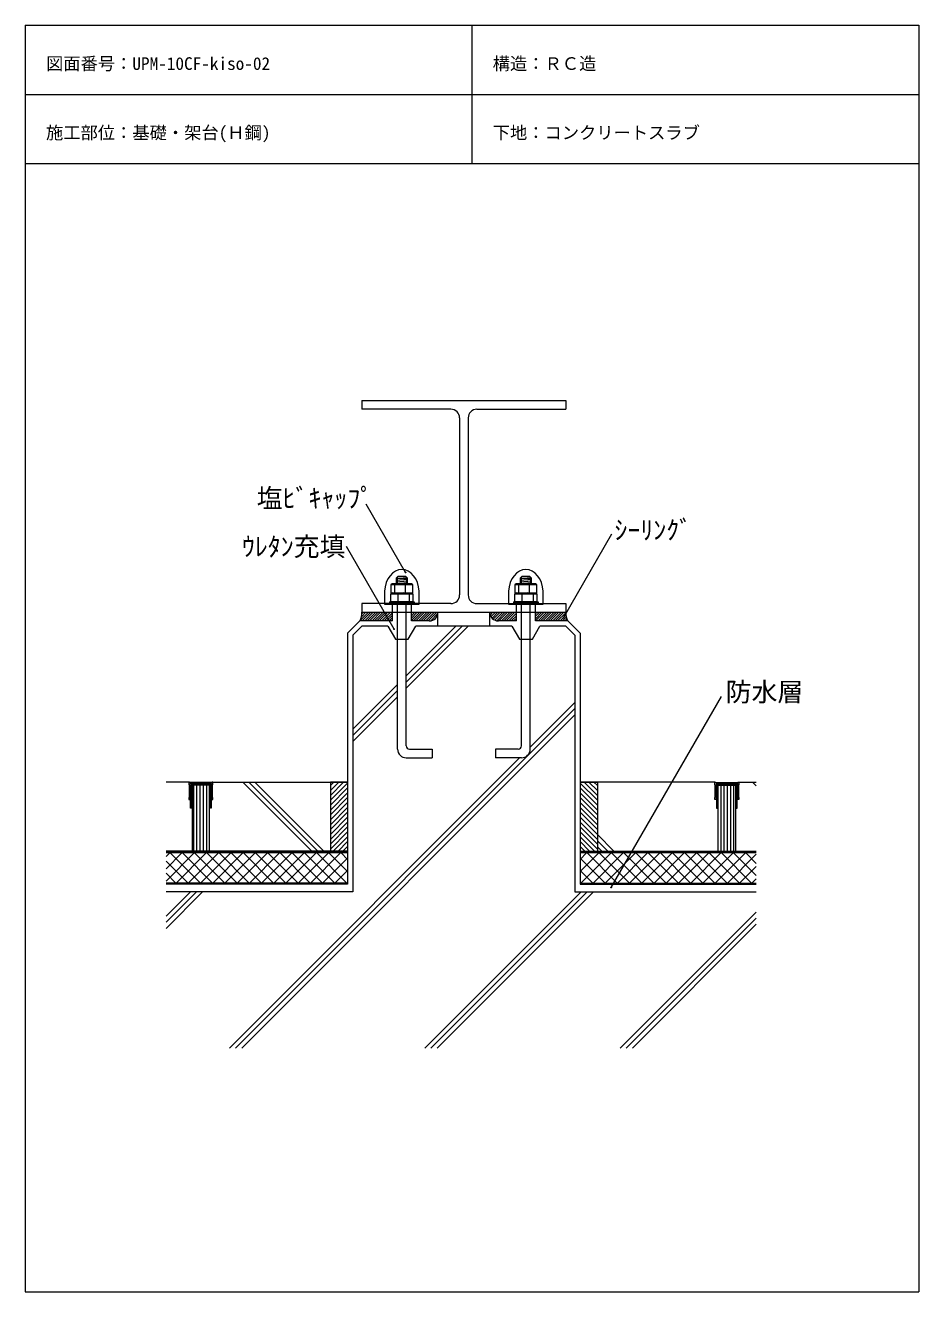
# Model space of a CAD drawing. Units: millimetres, scale not verified. Extents: x -517 to 518, y -673 to 792.
import ezdxf
from ezdxf.enums import TextEntityAlignment as Align

# ---------------------------------------------------------------- set-up
doc = ezdxf.new("R2010")
doc.units = ezdxf.units.MM
doc.header["$PDMODE"] = 32
doc.header["$PDSIZE"] = 0.8
doc.layers.add('0-0', color=5, linetype='Continuous', lineweight=13)
doc.styles.add('ＭＳ ゴシック', font='')
doc.styles.get('ＭＳ ゴシック').set_extended_font_data('MS Gothic')

msp = doc.modelspace()

# ---------------------------------------------------------------- linework, layer by layer
at = {"layer": '0-0', "color": 7}
for p, q in [((-516.864, 792.357), (-516.864, -673.469)), ((-516.864, 792.357), (517.853, 792.357)), ((0.494, 792.357), (0.494, 632.357)), ((517.853, 792.357), (517.853, -673.469)), ((-516.864, 712.357), (517.853, 712.357)), ((-516.864, 632.357), (517.853, 632.357)), ((-126.963, 357.964), (109.105, 357.964)), ((-126.963, 357.964), (-126.963, 347.964)), ((109.105, 357.964), (109.105, 347.964)), ((-23.929, 347.964), (-126.963, 347.964)), ((-13.929, 337.964), (-13.929, 132.964)), ((-3.929, 337.964), (-3.929, 132.964)), ((6.071, 347.964), (109.105, 347.964)), ((-76.405, 159.172), (-121.944, 238.049)), ((106.436, 106.644), (162.446, 203.657)), ((-89.753, 93.384), (-144.9, 188.9)), ((-126.963, 122.964), (-126.963, 112.964)), ((-23.929, 122.964), (-126.963, 122.964)), ((6.071, 122.964), (109.105, 122.964)), ((109.105, 122.964), (109.105, 112.964)), ((-126.963, 112.964), (109.074, 112.964)), ((-38.929, 96.964), (-38.929, 112.964)), ((21.071, 96.964), (21.071, 112.964)), ((-126.963, 96.964), (-137.57, 86.358)), ((-96.91, 96.964), (-126.963, 96.964)), ((-75.75, 39.307), (-18.092, 96.964)), ((-75.75, 32.236), (-11.021, 96.964)), ((-75.75, 25.165), (-3.95, 96.964)), ((46.731, 96.964), (-64.589, 96.964)), ((46.731, 96.964), (55.391, 81.964)), ((70.391, 81.964), (79.051, 96.964)), ((109.105, 96.964), (79.051, 96.964)), ((109.105, 96.964), (119.711, 86.358)), ((-137.57, 86.358), (-137.57, -210.606)), ((55.391, 81.964), (70.391, 81.964)), ((119.711, 86.358), (119.711, -210.606)), ((-137.57, -22.513), (-85.75, 29.307)), ((-137.57, -29.584), (-85.75, 22.236)), ((-137.57, -36.655), (-85.75, 15.165)), ((161.632, -205.519), (289.282, 15.577)), ((-273.317, -391.606), (119.711, 1.423)), ((67.891, -43.326), (119.711, 8.494)), ((-266.246, -391.606), (119.711, -5.648)), ((-280.388, -391.606), (55.689, -55.529)), ((-327.562, -83.606), (-353.87, -83.606)), ((-299.562, -83.606), (-143.57, -83.606)), ((-265.081, -83.606), (-185.081, -163.606)), ((-258.01, -83.606), (-178.01, -163.606)), ((-250.938, -83.606), (-170.938, -163.606)), ((281.703, -83.606), (125.711, -83.606)), ((309.703, -83.606), (329.711, -83.606)), ((325.358, -83.606), (329.711, -87.959)), ((145.711, -144.376), (164.941, -163.606)), ((145.711, -151.447), (157.87, -163.606)), ((145.711, -158.518), (150.799, -163.606)), ((-143.57, -163.606), (-353.87, -163.606)), ((125.711, -163.606), (329.711, -163.606)), ((-137.57, -210.606), (-353.87, -210.606)), ((-353.87, -252.955), (-311.52, -210.606)), ((-353.87, -245.884), (-318.591, -210.606)), ((-353.87, -238.813), (-325.662, -210.606)), ((-54.114, -391.606), (126.886, -210.606)), ((-47.043, -391.606), (133.957, -210.606)), ((-39.972, -391.606), (141.028, -210.606)), ((119.711, -210.606), (329.711, -210.606)), ((172.16, -391.606), (329.711, -234.054)), ((179.231, -391.606), (329.711, -241.125)), ((186.302, -391.606), (329.711, -248.196)), ((-516.864, -673.469), (517.853, -673.469))]:
    msp.add_line(p, q, dxfattribs=at)
at = {"layer": '0-0', "color": 1}
for p, q in [((-87.25, 152.152), (-75.18, 153.208)), ((-87.25, 152.278), (-74.25, 152.278)), ((-87.25, 150.144), (-74.25, 151.282)), ((-87.25, 148.137), (-74.25, 149.274)), ((-87.25, 146.129), (-74.25, 147.266)), ((-86.21, 153.318), (-86.21, 145.844)), ((-75.29, 153.318), (-75.29, 145.844)), ((56.391, 152.152), (68.461, 153.208)), ((56.391, 152.278), (69.391, 152.278)), ((56.391, 150.144), (69.391, 151.282)), ((56.391, 148.137), (69.391, 149.274)), ((56.391, 146.129), (69.391, 147.266)), ((57.431, 153.318), (57.431, 145.844)), ((68.351, 153.318), (68.351, 145.844)), ((-67.99, 144.857), (-93.509, 144.857)), ((-93.509, 135.444), (-67.99, 135.444)), ((-93.509, 134.457), (-91.8, 135.444)), ((-93.509, 134.457), (-67.99, 134.457)), ((-93.509, 125.044), (-93.509, 134.457)), ((-69.7, 145.844), (-91.8, 145.844)), ((-89.129, 144.857), (-91.8, 145.844)), ((-91.8, 135.444), (-69.7, 135.444)), ((-85.129, 134.457), (-91.8, 135.444)), ((-89.129, 144.857), (-89.129, 135.444)), ((-85.129, 125.044), (-85.129, 134.457)), ((-76.37, 144.857), (-69.7, 145.844)), ((-76.37, 135.444), (-76.37, 144.857)), ((-72.37, 134.457), (-69.7, 135.444)), ((-72.37, 134.457), (-72.37, 125.044)), ((-67.99, 144.857), (-69.7, 145.844)), ((-67.99, 135.444), (-67.99, 144.857)), ((75.65, 144.857), (50.132, 144.857)), ((50.132, 135.444), (75.65, 135.444)), ((50.132, 134.457), (51.841, 135.444)), ((50.132, 134.457), (75.65, 134.457)), ((50.132, 125.044), (50.132, 134.457)), ((73.941, 145.844), (51.841, 145.844)), ((54.511, 144.857), (51.841, 145.844)), ((51.841, 135.444), (73.941, 135.444)), ((58.511, 134.457), (51.841, 135.444)), ((54.511, 144.857), (54.511, 135.444)), ((58.511, 125.044), (58.511, 134.457)), ((67.271, 144.857), (73.941, 145.844)), ((67.271, 135.444), (67.271, 144.857)), ((71.271, 134.457), (73.941, 135.444)), ((71.271, 134.457), (71.271, 125.044)), ((75.65, 144.857), (73.941, 145.844)), ((75.65, 135.444), (75.65, 144.857)), ((-95.05, 125.044), (-66.45, 125.044)), ((-95.05, 125.044), (-95.05, 122.964)), ((-67.99, 125.044), (-93.509, 125.044)), ((-91.8, 125.044), (-69.7, 125.044)), ((-87.575, 122.964), (-87.575, 125.044)), ((-85.75, -45.529), (-85.75, 122.964)), ((-75.75, -41.529), (-75.75, 122.964)), ((-73.925, 122.964), (-73.925, 125.044)), ((48.591, 125.044), (77.191, 125.044)), ((48.591, 125.044), (48.591, 122.964)), ((75.65, 125.044), (50.132, 125.044)), ((51.841, 125.044), (73.941, 125.044)), ((56.066, 122.964), (56.066, 125.044)), ((57.891, -41.529), (57.891, 122.964)), ((67.891, -45.529), (67.891, 122.964)), ((69.716, 122.964), (69.716, 125.044)), ((55.391, 112.964), (57.431, 112.964)), ((68.351, 112.964), (70.391, 112.964)), ((-75.75, -55.529), (-45.75, -55.529)), ((-71.75, -45.529), (-45.75, -45.529)), ((-45.75, -45.529), (-45.75, -55.529)), ((27.891, -45.529), (27.891, -55.529)), ((53.891, -45.529), (27.891, -45.529)), ((57.891, -55.529), (27.891, -55.529))]:
    msp.add_line(p, q, dxfattribs=at)
at = {"layer": '0-0'}
for p, q in [((-100.75, 137.417), (-100.75, 122.516)), ((-60.75, 122.516), (-60.75, 137.417)), ((42.891, 137.417), (42.891, 122.516)), ((82.891, 122.516), (82.891, 137.417)), ((-100.75, 122.516), (-60.75, 122.516)), ((42.891, 122.516), (82.891, 122.516)), ((-327.562, -83.606), (-327.562, -86.606)), ((-326.562, -83.606), (-327.562, -83.606)), ((-327.562, -86.606), (-327.062, -86.606)), ((-327.062, -86.606), (-327.062, -101.606)), ((-326.062, -84.106), (-326.562, -83.606)), ((-313.562, -84.106), (-326.062, -84.106)), ((-326.062, -85.106), (-301.062, -85.106)), ((-326.062, -87.106), (-326.062, -85.106)), ((-326.062, -85.106), (-301.062, -85.106)), ((-326.062, -103.606), (-326.062, -85.106)), ((-325.562, -87.106), (-326.062, -87.106)), ((-325.562, -113.606), (-325.562, -87.106)), ((-302.562, -85.606), (-324.562, -85.606)), ((-324.562, -85.606), (-324.562, -86.606)), ((-324.562, -86.606), (-322.562, -86.606)), ((-324.562, -87.106), (-324.562, -98.606)), ((-322.562, -87.106), (-324.562, -87.106)), ((-323.562, -87.106), (-323.562, -163.606)), ((-303.562, -87.106), (-323.562, -87.106)), ((-322.562, -86.606), (-322.562, -87.106)), ((-321.776, -163.606), (-321.776, -87.106)), ((-318.026, -163.606), (-318.026, -87.106)), ((-314.276, -163.606), (-314.276, -87.106)), ((-301.062, -84.106), (-313.562, -84.106)), ((-310.526, -163.606), (-310.526, -87.106)), ((-306.776, -163.606), (-306.776, -87.106)), ((-304.562, -86.606), (-302.562, -86.606)), ((-304.562, -87.106), (-304.562, -86.606)), ((-302.562, -87.106), (-304.562, -87.106)), ((-303.562, -163.606), (-303.562, -87.106)), ((-302.562, -86.606), (-302.562, -85.606)), ((-302.562, -98.606), (-302.562, -87.106)), ((-301.562, -87.106), (-301.562, -113.606)), ((-301.062, -87.106), (-301.562, -87.106)), ((-300.562, -83.606), (-301.062, -84.106)), ((-301.062, -85.106), (-301.062, -87.106)), ((-301.062, -85.106), (-301.062, -103.606)), ((-299.562, -83.606), (-300.562, -83.606)), ((-300.062, -86.606), (-299.562, -86.606)), ((-300.062, -101.606), (-300.062, -86.606)), ((-299.562, -86.606), (-299.562, -83.606)), ((-163.57, -83.606), (-163.57, -163.606)), ((-143.57, -83.606), (-163.57, -83.606)), ((-148.164, -83.606), (-163.57, -99.011)), ((-153.821, -83.606), (-163.57, -93.355)), ((-159.478, -83.606), (-163.57, -87.698)), ((-143.57, -84.668), (-163.57, -104.668)), ((125.711, -83.606), (145.711, -83.606)), ((125.711, -84.668), (145.711, -104.668)), ((130.306, -83.606), (145.711, -99.011)), ((135.962, -83.606), (145.711, -93.355)), ((141.619, -83.606), (145.711, -87.698)), ((145.711, -83.606), (145.711, -163.606)), ((281.703, -83.606), (282.703, -83.606)), ((281.703, -86.606), (281.703, -83.606)), ((282.203, -86.606), (281.703, -86.606)), ((282.203, -101.606), (282.203, -86.606)), ((282.703, -83.606), (283.203, -84.106)), ((283.203, -84.106), (295.703, -84.106)), ((283.203, -85.106), (283.203, -87.106)), ((308.203, -85.106), (283.203, -85.106)), ((283.203, -85.106), (283.203, -103.606)), ((308.203, -85.106), (283.203, -85.106)), ((283.203, -87.106), (283.703, -87.106)), ((283.703, -87.106), (283.703, -113.606)), ((284.703, -85.606), (306.703, -85.606)), ((284.703, -86.606), (284.703, -85.606)), ((286.703, -86.606), (284.703, -86.606)), ((284.703, -87.106), (286.703, -87.106)), ((284.703, -98.606), (284.703, -87.106)), ((285.703, -87.106), (305.703, -87.106)), ((285.703, -163.606), (285.703, -87.106)), ((286.703, -87.106), (286.703, -86.606)), ((288.917, -163.606), (288.917, -87.106)), ((292.667, -163.606), (292.667, -87.106)), ((295.703, -84.106), (308.203, -84.106)), ((296.417, -163.606), (296.417, -87.106)), ((300.167, -163.606), (300.167, -87.106)), ((303.917, -163.606), (303.917, -87.106)), ((304.703, -86.606), (304.703, -87.106)), ((306.703, -86.606), (304.703, -86.606)), ((304.703, -87.106), (306.703, -87.106)), ((305.703, -87.106), (305.703, -163.606)), ((306.703, -85.606), (306.703, -86.606)), ((306.703, -87.106), (306.703, -98.606)), ((307.703, -87.106), (308.203, -87.106)), ((307.703, -113.606), (307.703, -87.106)), ((308.203, -84.106), (308.703, -83.606)), ((308.203, -87.106), (308.203, -85.106)), ((308.203, -103.606), (308.203, -85.106)), ((308.703, -83.606), (309.703, -83.606)), ((309.203, -86.606), (309.203, -101.606)), ((309.703, -86.606), (309.203, -86.606)), ((309.703, -83.606), (309.703, -86.606)), ((-327.562, -101.606), (-327.562, -103.606)), ((-327.062, -101.606), (-327.562, -101.606)), ((-324.062, -98.606), (-324.562, -99.606)), ((-324.562, -98.606), (-324.062, -98.606)), ((-324.562, -99.606), (-324.562, -112.606)), ((-303.062, -98.606), (-302.562, -98.606)), ((-302.562, -99.606), (-303.062, -98.606)), ((-302.562, -112.606), (-302.562, -99.606)), ((-299.562, -101.606), (-300.062, -101.606)), ((-299.562, -103.606), (-299.562, -101.606)), ((-143.57, -90.325), (-163.57, -110.325)), ((-143.57, -95.982), (-163.57, -115.982)), ((-143.57, -101.639), (-163.57, -121.639)), ((125.711, -90.325), (145.711, -110.325)), ((125.711, -95.982), (145.711, -115.982)), ((125.711, -101.639), (145.711, -121.639)), ((281.703, -101.606), (282.203, -101.606)), ((281.703, -103.606), (281.703, -101.606)), ((285.203, -98.606), (284.703, -98.606)), ((284.703, -99.606), (285.203, -98.606)), ((284.703, -112.606), (284.703, -99.606)), ((306.203, -98.606), (306.703, -99.606)), ((306.703, -98.606), (306.203, -98.606)), ((306.703, -99.606), (306.703, -112.606)), ((309.203, -101.606), (309.703, -101.606)), ((309.703, -101.606), (309.703, -103.606)), ((-327.562, -103.606), (-326.062, -103.606)), ((-324.562, -113.606), (-325.562, -113.606)), ((-324.062, -112.606), (-324.562, -113.606)), ((-324.562, -112.606), (-324.062, -112.606)), ((-303.062, -112.606), (-302.562, -112.606)), ((-302.562, -113.606), (-303.062, -112.606)), ((-301.562, -113.606), (-302.562, -113.606)), ((-301.062, -103.606), (-299.562, -103.606)), ((-143.57, -107.296), (-163.57, -127.296)), ((-143.57, -112.953), (-163.57, -132.953)), ((125.711, -107.296), (145.711, -127.296)), ((125.711, -112.953), (145.711, -132.953)), ((283.203, -103.606), (281.703, -103.606)), ((283.703, -113.606), (284.703, -113.606)), ((285.203, -112.606), (284.703, -112.606)), ((284.703, -113.606), (285.203, -112.606)), ((306.203, -112.606), (306.703, -113.606)), ((306.703, -112.606), (306.203, -112.606)), ((306.703, -113.606), (307.703, -113.606)), ((309.703, -103.606), (308.203, -103.606)), ((-143.57, -118.609), (-163.57, -138.609)), ((-143.57, -124.266), (-163.57, -144.266)), ((-143.57, -129.923), (-163.57, -149.923)), ((125.711, -118.609), (145.711, -138.609)), ((125.711, -124.266), (145.711, -144.266)), ((125.711, -129.923), (145.711, -149.923)), ((-143.57, -135.58), (-163.57, -155.58)), ((-143.57, -141.237), (-163.57, -161.237)), ((125.711, -135.58), (145.711, -155.58)), ((125.711, -141.237), (145.711, -161.237)), ((-143.57, -146.894), (-160.282, -163.606)), ((-143.57, -152.551), (-154.625, -163.606)), ((-143.57, -158.207), (-148.968, -163.606)), ((125.711, -146.894), (142.423, -163.606)), ((125.711, -152.551), (136.767, -163.606)), ((125.711, -158.207), (131.11, -163.606)), ((-143.57, -164.606), (-353.87, -164.606)), ((125.711, -164.606), (329.711, -164.606))]:
    msp.add_line(p, q, dxfattribs=at)
at = {"layer": '0-0', "color": 4}
for p, q in [((-91.75, 102.964), (-91.75, 122.964)), ((-69.75, 102.964), (-69.75, 122.964)), ((51.891, 102.964), (51.891, 122.964)), ((73.891, 102.964), (73.891, 122.964)), ((-129.449, 102.964), (-143.57, 88.843)), ((-91.75, 102.964), (-129.449, 102.964)), ((-48.929, 102.964), (-69.75, 102.964)), ((51.891, 102.964), (31.071, 102.964)), ((111.59, 102.964), (73.891, 102.964)), ((111.59, 102.964), (125.711, 88.843)), ((-143.57, 88.843), (-143.57, -201.606)), ((125.711, 88.843), (125.711, -201.606)), ((-143.57, -201.606), (-353.87, -201.606)), ((125.711, -201.606), (329.711, -201.606))]:
    msp.add_line(p, q, dxfattribs=at)
at = {"layer": '0-0', "color": 2}
for p, q in [((-129.426, 103.001), (-119.463, 112.964)), ((-127.389, 107.867), (-122.291, 112.964)), ((-126.933, 111.15), (-125.119, 112.964)), ((-126.634, 102.964), (-116.634, 112.964)), ((-123.806, 102.964), (-113.806, 112.964)), ((-120.977, 102.964), (-110.977, 112.964)), ((-118.149, 102.964), (-108.149, 112.964)), ((-115.32, 102.964), (-105.32, 112.964)), ((-112.492, 102.964), (-102.492, 112.964)), ((-109.664, 102.964), (-99.664, 112.964)), ((-106.835, 102.964), (-96.835, 112.964)), ((-104.007, 102.964), (-94.007, 112.964)), ((-101.178, 102.964), (-91.75, 112.393)), ((-98.35, 102.964), (-91.75, 109.565)), ((-95.522, 102.964), (-91.75, 106.736)), ((-92.693, 102.964), (-91.75, 103.908)), ((-69.75, 111.766), (-68.551, 112.964)), ((-69.75, 108.937), (-65.723, 112.964)), ((-69.75, 106.109), (-62.894, 112.964)), ((-69.75, 103.28), (-60.066, 112.964)), ((-67.237, 102.964), (-57.237, 112.964)), ((-64.409, 102.964), (-54.409, 112.964)), ((-61.58, 102.964), (-51.58, 112.964)), ((-58.752, 102.964), (-48.752, 112.964)), ((-55.924, 102.964), (-45.924, 112.964)), ((-53.095, 102.964), (-43.095, 112.964)), ((-50.267, 102.964), (-40.267, 112.964)), ((-47.306, 103.097), (-39.062, 111.341)), ((21.107, 112.113), (21.959, 112.964)), ((21.594, 109.771), (24.787, 112.964)), ((22.486, 107.835), (27.616, 112.964)), ((23.693, 106.214), (30.444, 112.964)), ((25.187, 104.879), (33.272, 112.964)), ((26.977, 103.841), (36.101, 112.964)), ((29.121, 103.156), (38.929, 112.964)), ((31.758, 102.964), (41.758, 112.964)), ((34.586, 102.964), (44.586, 112.964)), ((37.415, 102.964), (47.415, 112.964)), ((40.243, 102.964), (50.243, 112.964)), ((43.071, 102.964), (51.891, 111.784)), ((45.9, 102.964), (51.891, 108.956)), ((48.728, 102.964), (51.891, 106.127)), ((51.557, 102.964), (51.891, 103.299)), ((73.891, 105.5), (81.356, 112.964)), ((73.891, 108.328), (78.527, 112.964)), ((73.891, 111.157), (75.699, 112.964)), ((74.184, 102.964), (84.184, 112.964)), ((77.013, 102.964), (87.013, 112.964)), ((79.841, 102.964), (89.841, 112.964)), ((82.669, 102.964), (92.669, 112.964)), ((85.498, 102.964), (95.498, 112.964)), ((88.326, 102.964), (98.326, 112.964)), ((91.155, 102.964), (101.155, 112.964)), ((93.983, 102.964), (103.983, 112.964)), ((96.812, 102.964), (106.812, 112.964)), ((99.64, 102.964), (109.074, 112.399)), ((102.468, 102.964), (109.195, 109.691)), ((105.297, 102.964), (109.668, 107.335)), ((108.125, 102.964), (110.402, 105.241)), ((110.954, 102.964), (111.35, 103.361))]:
    msp.add_line(p, q, dxfattribs=at)
at = {"layer": '0-0', "color": 6}
for p, q in [((-349.641, -165.606), (-353.87, -169.835)), ((-335.499, -165.606), (-353.87, -183.977)), ((-321.357, -165.606), (-353.87, -198.119)), ((-143.57, -165.606), (-353.87, -165.606)), ((-328.229, -200.606), (-353.87, -174.964)), ((-314.087, -200.606), (-349.087, -165.606)), ((-307.215, -165.606), (-342.215, -200.606)), ((-299.944, -200.606), (-334.944, -165.606)), ((-293.073, -165.606), (-328.073, -200.606)), ((-285.802, -200.606), (-320.802, -165.606)), ((-278.93, -165.606), (-313.93, -200.606)), ((-271.66, -200.606), (-306.66, -165.606)), ((-264.788, -165.606), (-299.788, -200.606)), ((-257.518, -200.606), (-292.518, -165.606)), ((-250.646, -165.606), (-285.646, -200.606)), ((-243.376, -200.606), (-278.376, -165.606)), ((-236.504, -165.606), (-271.504, -200.606)), ((-229.234, -200.606), (-264.234, -165.606)), ((-222.362, -165.606), (-257.362, -200.606)), ((-215.092, -200.606), (-250.092, -165.606)), ((-208.22, -165.606), (-243.22, -200.606)), ((-200.95, -200.606), (-235.95, -165.606)), ((-194.078, -165.606), (-229.078, -200.606)), ((-186.807, -200.606), (-221.807, -165.606)), ((-179.936, -165.606), (-214.936, -200.606)), ((-172.665, -200.606), (-207.665, -165.606)), ((-165.793, -165.606), (-200.793, -200.606)), ((-158.523, -200.606), (-193.523, -165.606)), ((-151.651, -165.606), (-186.651, -200.606)), ((-144.381, -200.606), (-179.381, -165.606)), ((-143.57, -171.667), (-172.509, -200.606)), ((-143.57, -187.274), (-165.239, -165.606)), ((-143.57, -173.132), (-151.097, -165.606)), ((-143.57, -165.606), (-143.57, -200.606)), ((125.711, -165.606), (125.711, -200.606)), ((125.711, -187.274), (147.38, -165.606)), ((125.711, -173.132), (133.238, -165.606)), ((329.711, -165.606), (125.711, -165.606)), ((125.711, -171.667), (154.65, -200.606)), ((126.522, -200.606), (161.522, -165.606)), ((133.793, -165.606), (168.793, -200.606)), ((140.665, -200.606), (175.665, -165.606)), ((147.935, -165.606), (182.935, -200.606)), ((154.807, -200.606), (189.807, -165.606)), ((162.077, -165.606), (197.077, -200.606)), ((168.949, -200.606), (203.949, -165.606)), ((176.219, -165.606), (211.219, -200.606)), ((183.091, -200.606), (218.091, -165.606)), ((190.361, -165.606), (225.361, -200.606)), ((197.233, -200.606), (232.233, -165.606)), ((204.503, -165.606), (239.503, -200.606)), ((211.375, -200.606), (246.375, -165.606)), ((218.645, -165.606), (253.645, -200.606)), ((225.517, -200.606), (260.517, -165.606)), ((232.788, -165.606), (267.788, -200.606)), ((239.659, -200.606), (274.659, -165.606)), ((246.93, -165.606), (281.93, -200.606)), ((253.802, -200.606), (288.802, -165.606)), ((261.072, -165.606), (296.072, -200.606)), ((267.944, -200.606), (302.944, -165.606)), ((275.214, -165.606), (310.214, -200.606)), ((282.086, -200.606), (317.086, -165.606)), ((289.356, -165.606), (324.356, -200.606)), ((296.228, -200.606), (329.711, -167.122)), ((303.498, -165.606), (329.711, -191.819)), ((317.64, -165.606), (329.711, -177.677)), ((-342.371, -200.606), (-353.87, -189.107)), ((-143.57, -185.809), (-158.367, -200.606)), ((125.711, -185.809), (140.508, -200.606)), ((310.37, -200.606), (329.711, -181.264)), ((-143.57, -200.606), (-353.87, -200.606)), ((-143.57, -199.951), (-144.225, -200.606)), ((125.711, -199.951), (126.366, -200.606)), ((125.711, -200.606), (329.711, -200.606)), ((324.512, -200.606), (329.711, -195.407))]:
    msp.add_line(p, q, dxfattribs=at)
at = {"layer": '0-0', "color": 1}
for points in [[(-74.25, 145.844), (-74.25, 152.278), (-76.2, 154.228), (-85.3, 154.228), (-87.25, 152.278), (-87.25, 145.844)], [(69.391, 145.844), (69.391, 152.278), (67.441, 154.228), (58.341, 154.228), (56.391, 152.278), (56.391, 145.844)], [(-91.8, 145.844), (-93.509, 144.857), (-93.509, 135.444)], [(-69.7, 135.444), (-67.99, 134.457), (-67.99, 125.044)], [(51.841, 145.844), (50.132, 144.857), (50.132, 135.444)], [(73.941, 135.444), (75.65, 134.457), (75.65, 125.044)], [(-66.45, 125.044), (-66.45, 122.964), (-95.05, 122.964)], [(77.191, 125.044), (77.191, 122.964), (48.591, 122.964)]]:
    msp.add_lwpolyline(points, dxfattribs=at)
at = {"layer": '0-0', "color": 7}
msp.add_lwpolyline([(-96.91, 96.964), (-88.25, 81.964), (-73.25, 81.964), (-64.589, 96.964)], dxfattribs=at)
for centre, start, end in [((-23.929, 337.964), 0, 90), ((6.071, 337.964), 90, 180), ((-23.929, 132.964), 270, 0), ((6.071, 132.964), 180, 270)]:
    msp.add_arc(centre, 10, start, end, dxfattribs=at)
at = {"layer": '0-0', "color": 1}
for centre, radius, start, end in [((-82.75, 124.731), 21.113, 72.41205, 107.58795), ((-82.75, 124.731), 21.113, 72.41205, 107.58795), ((-78.75, 114.331), 21.113, 72.41205, 107.58795), ((-78.75, 114.331), 21.113, 72.41205, 107.58795), ((60.891, 124.731), 21.113, 72.41205, 107.58795), ((60.891, 124.731), 21.113, 72.41205, 107.58795), ((64.891, 114.331), 21.113, 72.41205, 107.58795), ((64.891, 114.331), 21.113, 72.41205, 107.58795), ((-71.75, -41.529), 4, 180, 270), ((53.891, -41.529), 4, 270, 0), ((-75.75, -45.529), 10, 180, 270), ((57.891, -45.529), 10, 270, 0)]:
    msp.add_arc(centre, radius, start, end, dxfattribs=at)
at = {"layer": '0-0', "color": 2}
for centre, start, end in [((-143.57, 111.783), 328.01635, 4.06996), ((125.711, 111.783), 175.93004, 211.98365)]:
    msp.add_arc(centre, 16.649, start, end, dxfattribs=at)
at = {"layer": '0-0', "color": 4}
for centre, start, end in [((-48.929, 112.964), 270, 0), ((31.071, 112.964), 180, 270)]:
    msp.add_arc(centre, 10, start, end, dxfattribs=at)
at = {"layer": '0-0'}
for centre in [(-80.75, 135.444), (62.891, 135.444)]:
    msp.add_ellipse(centre, major_axis=(0, 27.072), ratio=0.740741, start_param=4.78533459, end_param=7.78103602, dxfattribs=at)
at = {"layer": '0-0', "color": 7}
for p in [(-76.405, 159.172), (106.436, 106.644), (-89.753, 93.384), (161.632, -205.519)]:
    msp.add_point(p, dxfattribs=at)

# ---------------------------------------------------------------- texts
at = {"layer": '0-0', "color": 7, "style": 'ＭＳ ゴシック'}
for s, height, p in [('図面番号：UPM-10CF-kiso-02', 14.66, (-492.864, 736.357)), ('構造：ＲＣ造', 14.66, (24.494, 736.357)), ('施工部位：基礎・架台(Ｈ鋼)', 14.66, (-492.864, 656.357)), ('下地：コンクリートスラブ', 14.66, (24.494, 656.357)), ('塩ﾋﾞｷｬｯﾌﾟ', 21.99, (-248.905, 227.439)), ('ｼｰﾘﾝｸﾞ', 21.99, (165.482, 190.573)), ('ｳﾚﾀﾝ充填', 21.99, (-266.052, 171.425)), ('防水層', 21.99, (294.247, 3.193))]:
    msp.add_text(s, height=height, dxfattribs=at).set_placement(p, align=Align.BOTTOM_LEFT)

doc.saveas('drawing.dxf')
